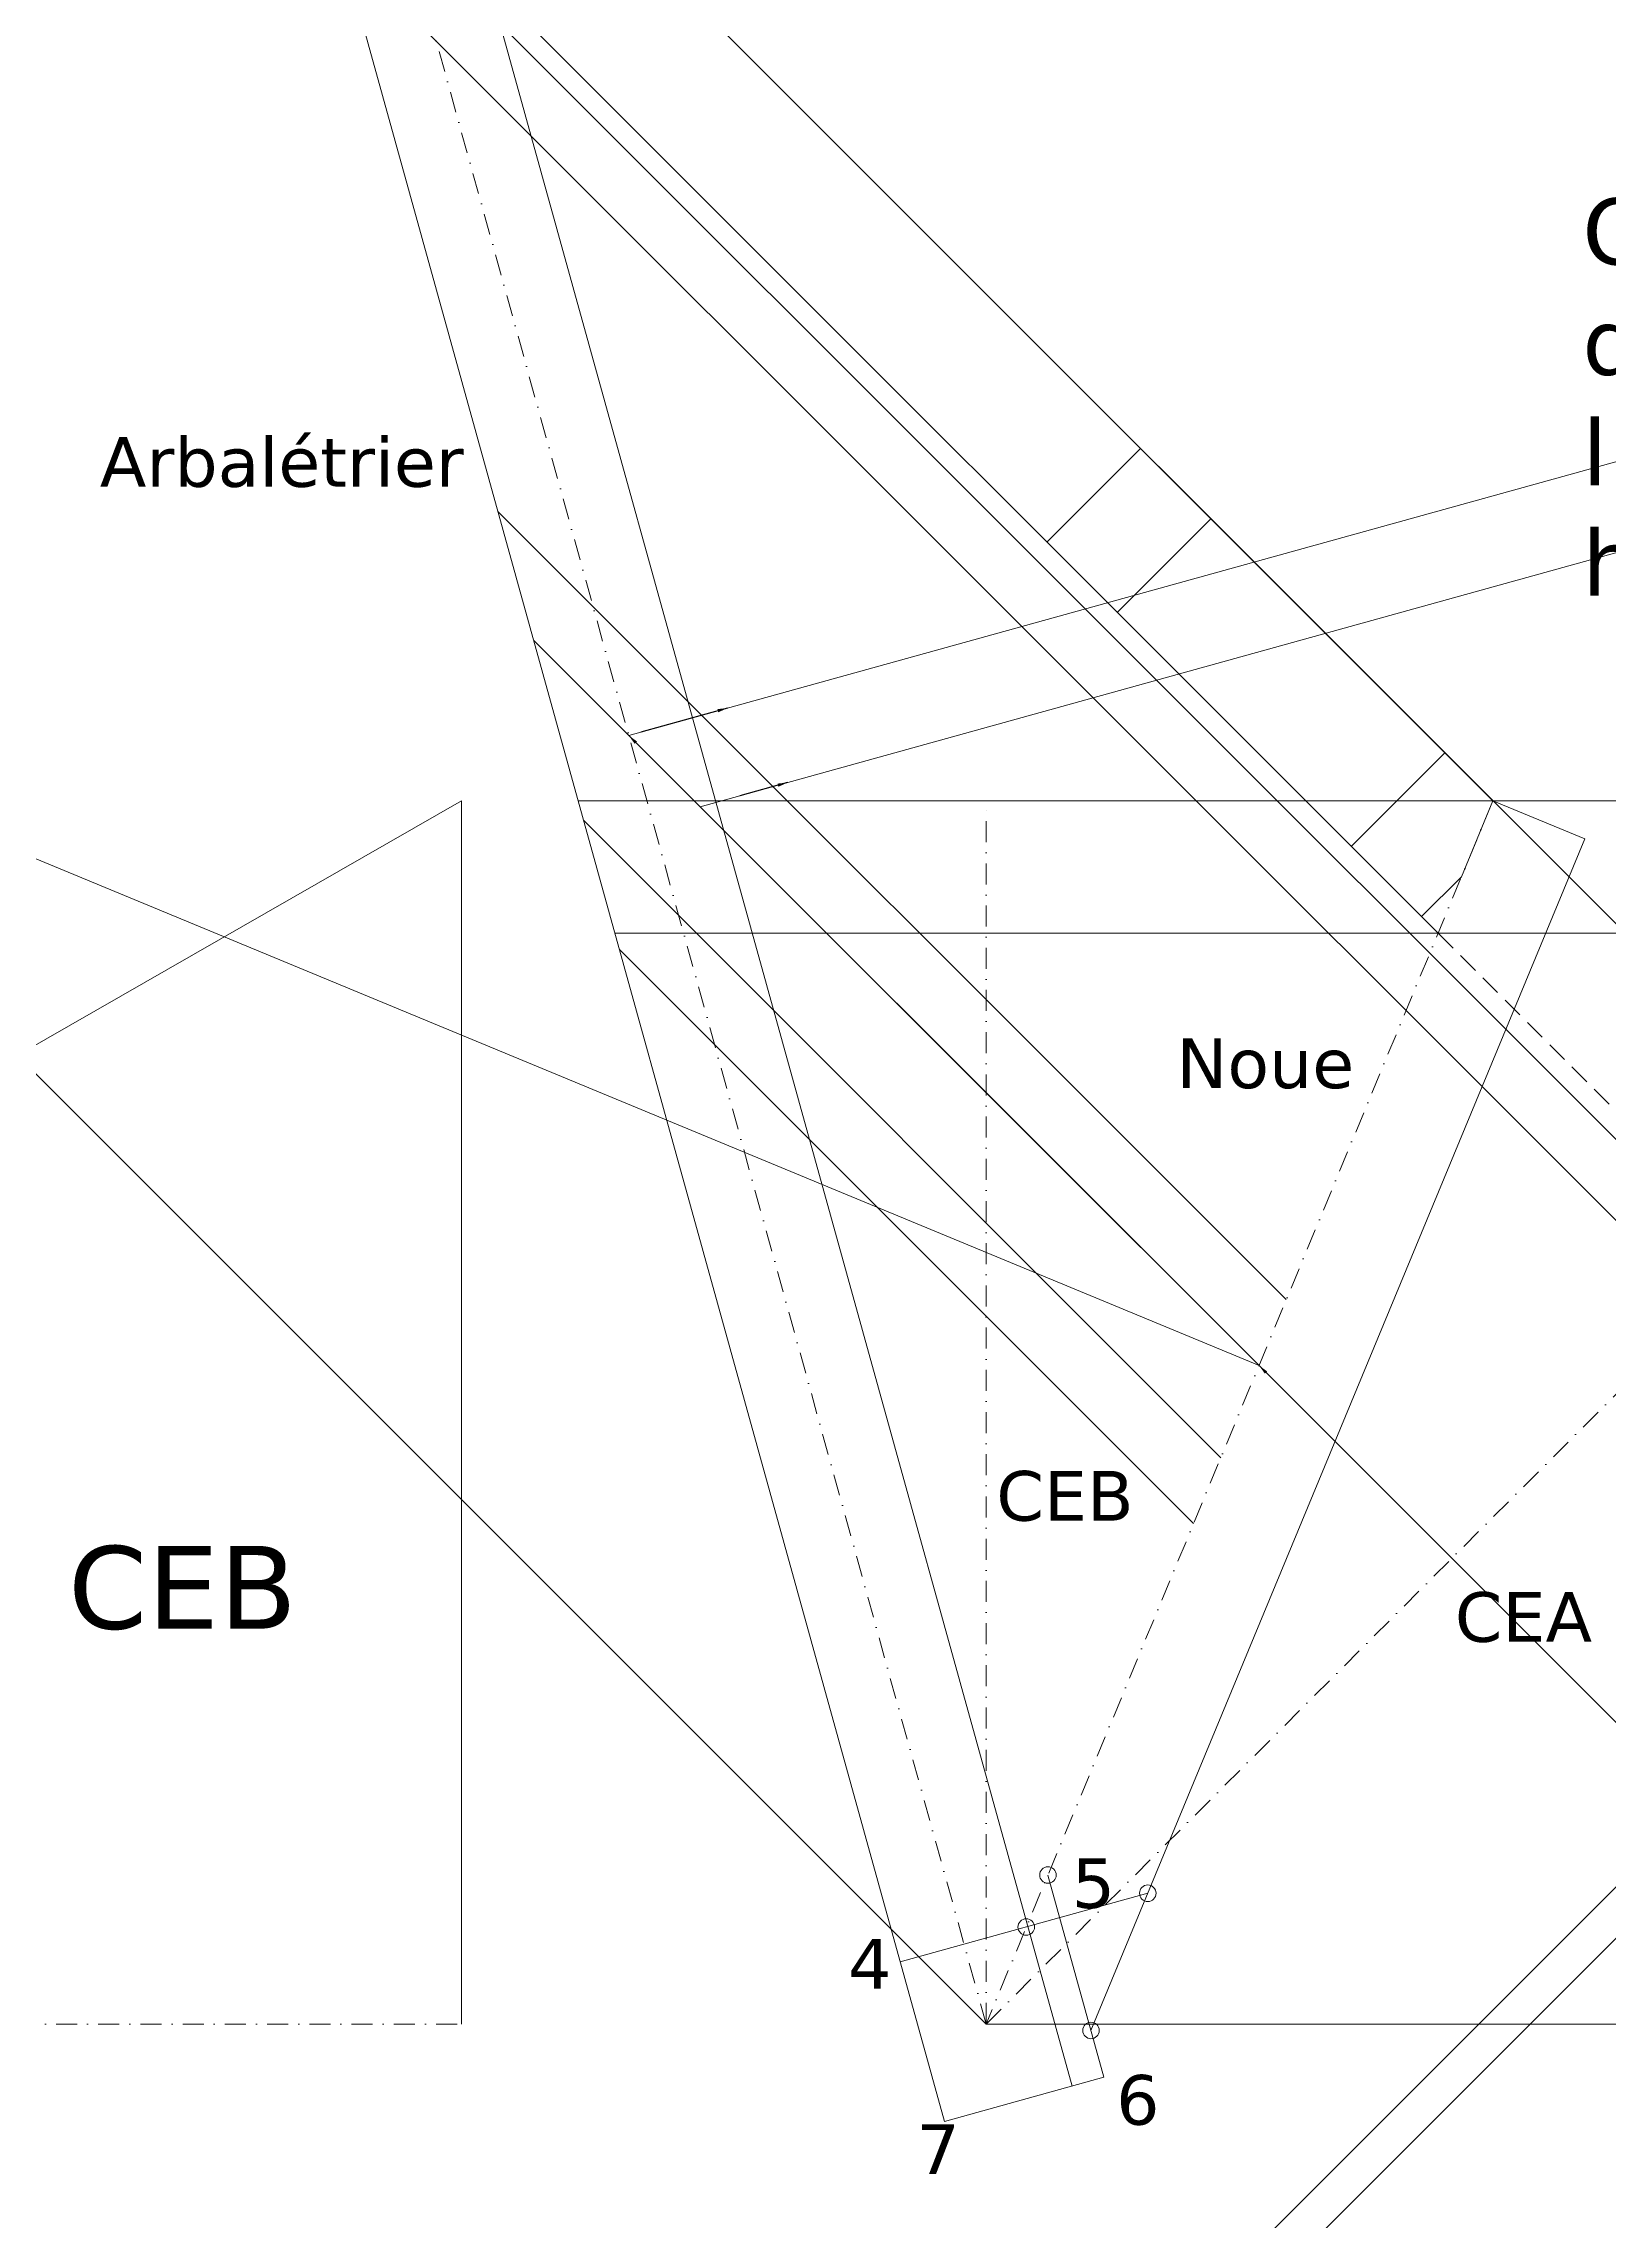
# Model space of a CAD drawing. Header units: millimetres. Extents: x -2450 to 1965, y -1915 to 1173.
# Drawn here: x -875 to 70, y -858 to 457 of the extents above; entities that cross this region are included whole.
import ezdxf

# ---------------------------------------------------------------- set-up
doc = ezdxf.new("R2010")
doc.units = ezdxf.units.MM
doc.linetypes.add('DASHDOT', pattern=[25.4, 12.7, -6.35, 0, -6.35])
doc.linetypes.add('DASHED', pattern=[19.05, 12.7, -6.35])
doc.layers.get('0').update_dxf_attribs({"lineweight": 0, "true_color": 0xffffff})
for name, color, linetype, lineweight, true_color in [('0_CF', 2, 'Continuous', 0, 0xffff00), ('0_chambre_panne', 6, 'Continuous', 0, 0xff00ff), ('0_chambree_chevron', 3, 'Continuous', 0, 0x00ff00), ('0_vue_plan', 7, 'Continuous', 0, 0xffffff)]:
    doc.layers.add(name, color=color, linetype=linetype, lineweight=lineweight, true_color=true_color)
doc.styles.add('QCADDimTextStyle', font='')
doc.styles.add('textstyle11', font='')
doc.styles.add('textstyle13', font='')
doc.styles.add('textstyle15', font='')
doc.styles.add('textstyle17', font='')
doc.styles.add('textstyle24', font='')
doc.styles.add('textstyle25', font='')
doc.styles.add('textstyle26', font='')
doc.styles.add('textstyle27', font='')
doc.styles.add('textstyle28', font='')
doc.styles.add('textstyle29', font='')
doc.styles.get('QCADDimTextStyle').set_extended_font_data('DejaVu Sans')
doc.styles.get('textstyle11').set_extended_font_data('DejaVu Sans')
doc.styles.get('textstyle13').set_extended_font_data('DejaVu Sans')
doc.styles.get('textstyle15').set_extended_font_data('DejaVu Sans')
doc.styles.get('textstyle17').set_extended_font_data('DejaVu Sans')
doc.styles.get('textstyle24').set_extended_font_data('DejaVu Sans')
doc.styles.get('textstyle25').set_extended_font_data('DejaVu Sans')
doc.styles.get('textstyle26').set_extended_font_data('DejaVu Sans')
doc.styles.get('textstyle27').set_extended_font_data('DejaVu Sans')
doc.styles.get('textstyle28').set_extended_font_data('DejaVu Sans')
doc.styles.get('textstyle29').set_extended_font_data('DejaVu Sans')
doc.dimstyles.new('QCADDimStyle', dxfattribs={"dimtxt": 6, "dimasz": 6, "dimexe": 3, "dimexo": 1.5, "dimgap": 1.5, "dimtad": 1, "dimtoh": 1, "dimdec": 4, "dimzin": 0, "dimdsep": 46, "dimtxsty": 'QCADDimTextStyle', "dimcen": 0.09, "dimadec": 0, "dimazin": 0, "dimtfac": 1, "dimtdec": 4, "dimtofl": 0, "dimtmove": 0, "dimatfit": 3, "dimfxl": 1, "dimtolj": 1, "dimtzin": 0, "dimarcsym": 0})

msp = doc.modelspace()

# ---------------------------------------------------------------- linework, layer by layer
for p, q in [((0, 0), (-707.1, 707.1)), ((-306.1, -739), (-1229.7, 184.5)), ((0, 0), (1000, 0)), ((-306.1, -739), (1000, -739))]:
    msp.add_line(p, q)
at = {"layer": '0_CF'}
for p, q in [((912.4, 437.2), (-522, 39.4)), ((926.6, 386.1), (-478.9, -3.6)), ((-1643.4, 281.1), (-141.3, -341.2)), ((544.9, -1027.5), (-522, 39.4)), ((-141.8, -903.3), (380.8, -380.8))]:
    msp.add_line(p, q, dxfattribs=at)
at = {"layer": '0_chambre_panne'}
for p, q in [((365.2, -365.2), (-764.5, 764.5)), ((275.5, -454.8), (-695.8, 516.5))]:
    msp.add_line(p, q, dxfattribs=at)
at = {"layer": '0_chambree_chevron'}
for p, q in [((365.2, -365.2), (-764.5, 764.5)), ((300, -430.4), (-714.5, 584.1))]:
    msp.add_line(p, q, dxfattribs=at)
at = {"layer": '0_vue_plan'}
for p, q in [((-764.5, 764.5), (80, -80)), ((-331.3, -797.9), (-764.5, 764.5)), ((-254.2, -776.5), (-649.7, 649.7)), ((-721.1, 608), (-33.1, -80)), ((-269.4, 156.3), (-212.8, 212.8)), ((-124.9, -301.4), (-601, 174.7)), ((-227, 113.8), (-170.4, 170.4)), ((-141.3, -341.2), (-579.4, 96.9)), ((-85.6, -27.6), (-29, 29)), ((-623, 0), (-2015.4, -797.9)), ((-552.6, 0), (141, 0)), ((0, 0), (55.4, -23)), ((-164.4, -396.9), (-549.2, -12)), ((0, 0), (-19, -45.9)), ((55.4, -23), (-242.8, -742.9)), ((-43.1, -70), (-19, -45.9)), ((-530.4, -80), (141, -80)), ((-180.9, -436.6), (-527.6, -89.9)), ((-235, -771.2), (-268.8, -649)), ((-358, -701.5), (-208.5, -660)), ((-306.1, -739), (-306.1, -739)), ((-331.3, -797.9), (-235, -771.2))]:
    msp.add_line(p, q, dxfattribs=at)
at = {"layer": '0_vue_plan', "linetype": 'DASHDOT'}
for p, q in [((-306.1, -739), (-707.1, 707.1)), ((0, 0), (-306.1, -739)), ((-306.1, -739), (-306.1, 0)), ((-306.1, -739), (216.4, -216.4)), ((-2015.4, -739), (-623, -739))]:
    msp.add_line(p, q, dxfattribs=at)
at = {"layer": '0_vue_plan', "linetype": 'DASHED'}
msp.add_line((-33.1, -80), (159.9, -273), dxfattribs=at)
at = {"layer": '0_vue_plan', "color": 1, "true_color": 0xff0000}
msp.add_line((-157.4, -887.8), (365.2, -365.2), dxfattribs=at)
at = {"layer": '0_vue_plan', "color": 1, "true_color": 0xff0000, "flags": 128}
msp.add_lwpolyline([(-623, -739), (-623, 0)], dxfattribs=at)
at = {"layer": '0_vue_plan'}
for centre in [(-268.8, -649), (-208.5, -660), (-281.9, -680.4), (-242.8, -742.9)]:
    msp.add_circle(centre, 5, dxfattribs=at)

# ---------------------------------------------------------------- texts
at = {"insert": (53.9, 364), "char_height": 4, "attachment_point": 1, "style": 'textstyle11'}
msp.add_mtext("\\H40;On trouve l'emplacement du point bas\\Pde la vue en plan en utilisant\\Pl'élévation du CE. Connaissant pente et \\Phauteur, on en déduit la base.", dxfattribs=at)
at = {"layer": '0_vue_plan', "char_height": 4, "attachment_point": 1}
for s, insert, style in [('\\H30;Arbalétrier', (-841.5, 219.7), 'textstyle15'), ('\\H30;Noue', (-191.2, -143.6), 'textstyle13'), ('\\H30;CEB', (-300, -404.9), 'textstyle24'), ('\\H50;CEB', (-860.7, -450.2), 'textstyle25'), ('\\H30;CEA', (-23, -478.1), 'textstyle17'), ('\\H30;5', (-254.4, -638.9), 'textstyle27'), ('\\H30;4', (-389.5, -687.7), 'textstyle26'), ('\\H30;6', (-227.6, -769.8), 'textstyle28'), ('\\H30;7', (-348.2, -799.7), 'textstyle29')]:
    msp.add_mtext(s, dxfattribs=dict(at, insert=insert, style=style))

# ---------------------------------------------------------------- leaders
at = {"layer": '0_CF'}
for points in [[(-462.4, 56), (-514.7, 41.5)], [(-522, 39.4), (-464.5, -18)], [(-426.1, 11), (-455, 3)], [(-141.3, -341.2), (-95.4, -387.1)]]:
    msp.add_leader(points, dimstyle='QCADDimStyle', dxfattribs=at)

doc.saveas('drawing.dxf')
